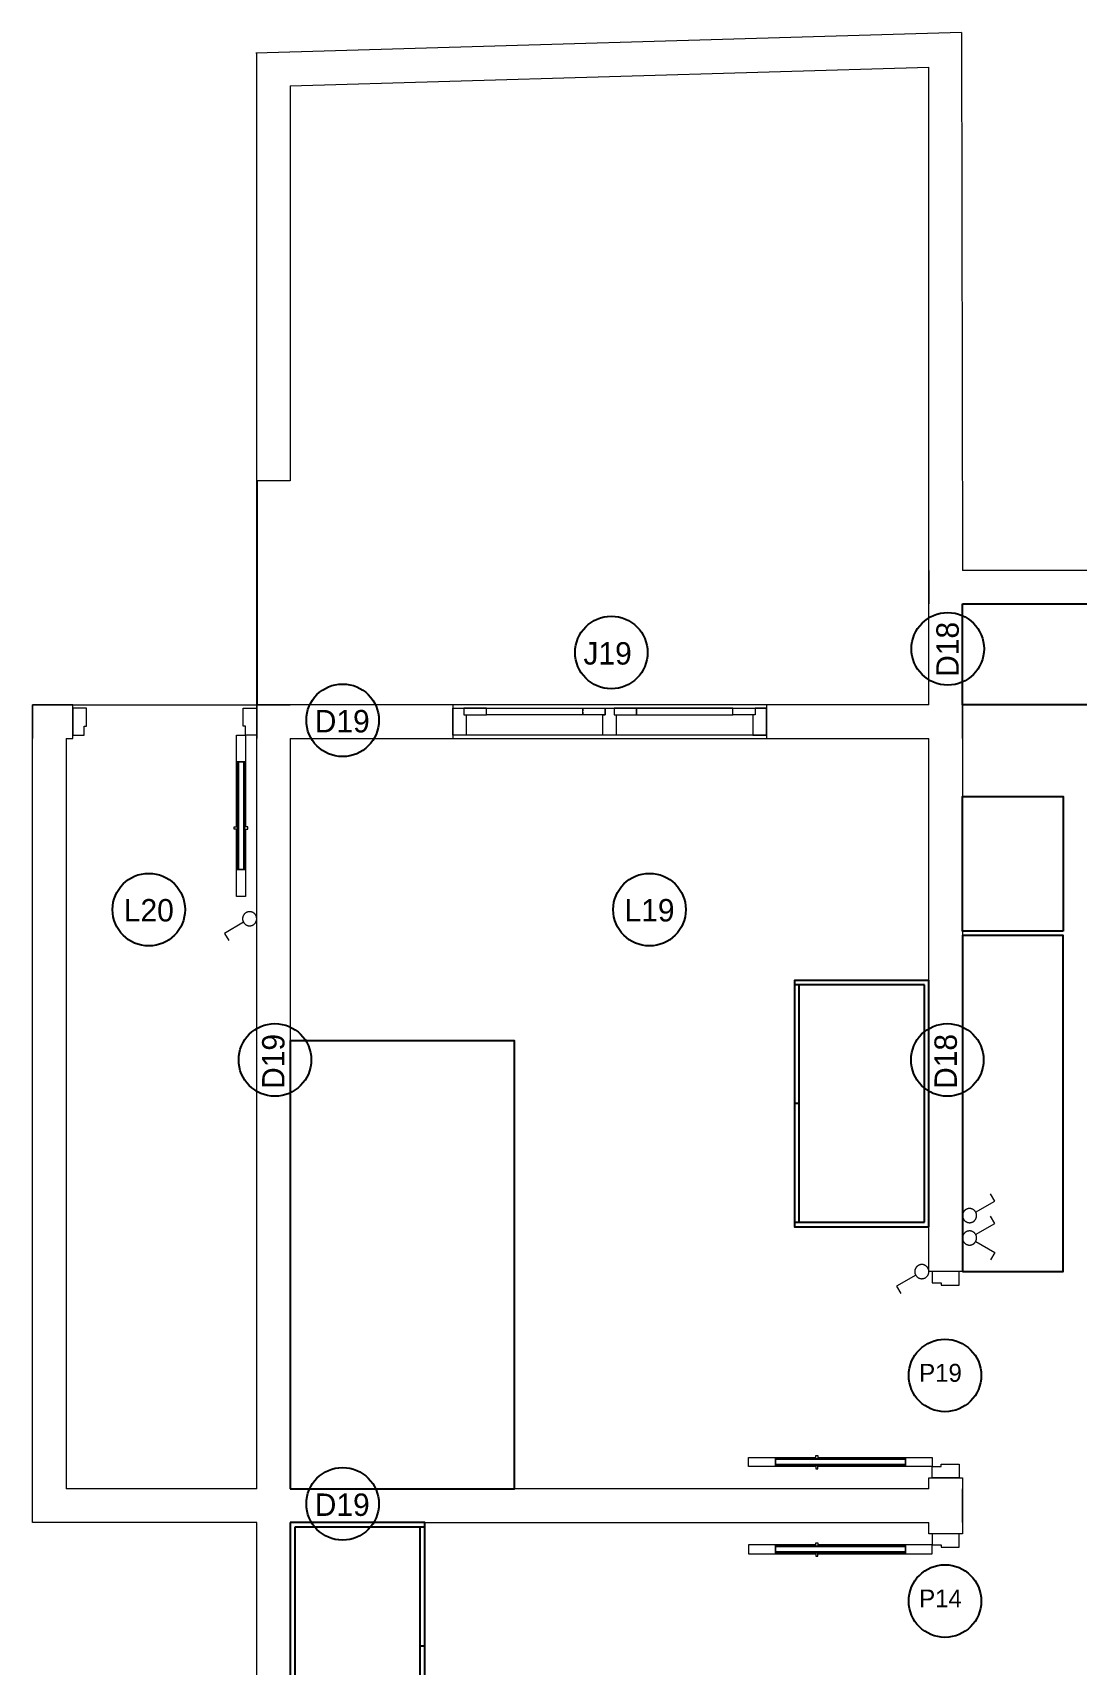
# Model space of a CAD drawing. Header units: metres. Extents: x 0 to 2861, y -1 to 1496.
# Drawn here: x 17.37 to 22.04, y 7.46 to 14.75 of the extents above; entities that cross this region are included whole.
import ezdxf

# ---------------------------------------------------------------- set-up
doc = ezdxf.new("R2010")
doc.units = ezdxf.units.M
for name, color, linetype, lineweight in [('#SAKLAR', 4, 'Continuous', 20), ('ARS-KUSEN', 25, 'Continuous', 9), ('ARS_DINDING', 1, 'Continuous', 15)]:
    doc.layers.add(name, color=color, linetype=linetype, lineweight=lineweight)
for name, color, linetype in [('ARS-FURNITURE', 252, 'Continuous'), ('Default', 18, 'Continuous'), ('TEKS', 7, 'Continuous')]:
    doc.layers.add(name, color=color, linetype=linetype)

# ---------------------------------------------------------------- blocks, each defined once
blk = doc.blocks.new('LEMARI BAJU 2')
at = {"layer": 'ARS-FURNITURE'}
blk.add_lwpolyline([(-86.58, -58), (23.42, -58), (23.42, 2), (-86.58, 2)], close=True, dxfattribs=at)
for points in [[(-84.58, 2), (-84.58, -56)], [(21.42, 0), (-84.58, 0)], [(-31.58, 0), (-31.58, 2)], [(21.42, -56), (21.42, 2)], [(-84.58, -56), (21.42, -56)]]:
    blk.add_lwpolyline(points, dxfattribs=at)

msp = doc.modelspace()

# ---------------------------------------------------------------- linework, layer by layer
at = {"layer": '#SAKLAR'}
for points in [[(18.3432, 10.8265), (18.3421, 10.8265), (18.341, 10.8265), (18.3399, 10.8264), (18.3388, 10.8262), (18.3378, 10.8261), (18.3367, 10.8259), (18.3356, 10.8256), (18.3346, 10.8253), (18.3335, 10.825), (18.3325, 10.8247), (18.3315, 10.8243), (18.3304, 10.8238), (18.3295, 10.8234), (18.3285, 10.8229), (18.3275, 10.8223), (18.3266, 10.8218), (18.3257, 10.8212), (18.3248, 10.8206), (18.3239, 10.8199), (18.323, 10.8192), (18.3222, 10.8185), (18.3214, 10.8178), (18.3206, 10.817), (18.3199, 10.8162), (18.3192, 10.8154), (18.3185, 10.8145), (18.3178, 10.8136), (18.3172, 10.8128), (18.3166, 10.8118), (18.316, 10.8109), (18.3155, 10.8099), (18.315, 10.809), (18.3145, 10.808), (18.3141, 10.807), (18.3137, 10.806), (18.3133, 10.8049), (18.313, 10.8039), (18.3127, 10.8028), (18.3124, 10.8018), (18.3122, 10.8007), (18.312, 10.7996), (18.3119, 10.7985), (18.3118, 10.7974), (18.3117, 10.7963), (18.3117, 10.7952), (18.3117, 10.7941), (18.3118, 10.793), (18.3118, 10.792), (18.312, 10.7909), (18.3121, 10.7898), (18.3123, 10.7887), (18.3126, 10.7876), (18.3128, 10.7866), (18.3132, 10.7855), (18.3135, 10.7845), (18.3139, 10.7835), (18.3143, 10.7824), (18.3148, 10.7815), (18.3152, 10.7805), (18.3158, 10.7795), (18.3163, 10.7786), (18.3169, 10.7776), (18.3175, 10.7767), (18.3182, 10.7759), (18.3189, 10.775), (18.3196, 10.7742), (18.3203, 10.7734), (18.3211, 10.7726), (18.3219, 10.7718), (18.3227, 10.7711), (18.3235, 10.7704), (18.3244, 10.7697), (18.3253, 10.7691), (18.3262, 10.7685), (18.3271, 10.7679), (18.3281, 10.7673), (18.329, 10.7668), (18.33, 10.7664), (18.331, 10.7659), (18.332, 10.7655), (18.3331, 10.7651), (18.3341, 10.7648), (18.3352, 10.7645), (18.3362, 10.7642), (18.3373, 10.764), (18.3384, 10.7638), (18.3395, 10.7637), (18.3406, 10.7636), (18.3416, 10.7635), (18.3427, 10.7635), (18.3438, 10.7635), (18.3449, 10.7635), (18.346, 10.7636), (18.3471, 10.7637), (18.3482, 10.7638), (18.3493, 10.764), (18.3503, 10.7643), (18.3514, 10.7645), (18.3525, 10.7648), (18.3535, 10.7652), (18.3545, 10.7655), (18.3555, 10.7659), (18.3565, 10.7664), (18.3575, 10.7669), (18.3585, 10.7674), (18.3595, 10.7679), (18.3604, 10.7685), (18.3613, 10.7691), (18.3622, 10.7698), (18.363, 10.7704), (18.3639, 10.7711), (18.3647, 10.7719), (18.3655, 10.7726), (18.3663, 10.7734), (18.367, 10.7742), (18.3677, 10.7751), (18.3684, 10.7759), (18.369, 10.7768), (18.3696, 10.7777), (18.3702, 10.7786), (18.3708, 10.7796), (18.3713, 10.7805), (18.3718, 10.7815), (18.3722, 10.7825), (18.3726, 10.7835), (18.373, 10.7846), (18.3734, 10.7856), (18.3737, 10.7867), (18.3739, 10.7877), (18.3742, 10.7888), (18.3744, 10.7899), (18.3745, 10.7909), (18.3747, 10.792), (18.3747, 10.7931), (18.3748, 10.7942), (18.3748, 10.7953), (18.3748, 10.7964), (18.3747, 10.7975), (18.3746, 10.7986), (18.3745, 10.7997), (18.3743, 10.8008), (18.3741, 10.8018), (18.3738, 10.8029), (18.3735, 10.804), (18.3732, 10.805), (18.3728, 10.806), (18.3724, 10.807), (18.372, 10.8081), (18.3715, 10.809), (18.371, 10.81), (18.3705, 10.811), (18.3699, 10.8119), (18.3693, 10.8128), (18.3687, 10.8137), (18.368, 10.8146), (18.3673, 10.8154), (18.3666, 10.8162), (18.3658, 10.817), (18.365, 10.8178), (18.3642, 10.8186), (18.3634, 10.8193), (18.3626, 10.82), (18.3617, 10.8206), (18.3608, 10.8212), (18.3599, 10.8218), (18.3589, 10.8224), (18.358, 10.8229), (18.357, 10.8234), (18.356, 10.8239), (18.355, 10.8243), (18.3539, 10.8247), (18.3529, 10.825), (18.3519, 10.8254), (18.3508, 10.8256), (18.3497, 10.8259), (18.3487, 10.8261), (18.3476, 10.8263), (18.3465, 10.8264), (18.3454, 10.8265), (18.3443, 10.8265)], [(21.5564, 9.4385), (21.5575, 9.4385), (21.5586, 9.4385), (21.5597, 9.4386), (21.5608, 9.4388), (21.5618, 9.4389), (21.5629, 9.4391), (21.564, 9.4394), (21.565, 9.4397), (21.5661, 9.44), (21.5671, 9.4403), (21.5681, 9.4407), (21.5691, 9.4412), (21.5701, 9.4416), (21.5711, 9.4421), (21.5721, 9.4427), (21.573, 9.4432), (21.5739, 9.4438), (21.5748, 9.4444), (21.5757, 9.4451), (21.5766, 9.4458), (21.5774, 9.4465), (21.5782, 9.4472), (21.579, 9.448), (21.5797, 9.4488), (21.5804, 9.4496), (21.5811, 9.4505), (21.5818, 9.4514), (21.5824, 9.4522), (21.583, 9.4532), (21.5836, 9.4541), (21.5841, 9.4551), (21.5846, 9.456), (21.5851, 9.457), (21.5855, 9.458), (21.5859, 9.459), (21.5863, 9.4601), (21.5866, 9.4611), (21.5869, 9.4622), (21.5872, 9.4632), (21.5874, 9.4643), (21.5876, 9.4654), (21.5877, 9.4665), (21.5878, 9.4676), (21.5879, 9.4687), (21.5879, 9.4698), (21.5879, 9.4709), (21.5878, 9.472), (21.5877, 9.473), (21.5876, 9.4741), (21.5875, 9.4752), (21.5873, 9.4763), (21.587, 9.4774), (21.5868, 9.4784), (21.5864, 9.4795), (21.5861, 9.4805), (21.5857, 9.4815), (21.5853, 9.4826), (21.5848, 9.4835), (21.5844, 9.4845), (21.5838, 9.4855), (21.5833, 9.4864), (21.5827, 9.4874), (21.5821, 9.4883), (21.5814, 9.4891), (21.5807, 9.49), (21.58, 9.4908), (21.5793, 9.4916), (21.5785, 9.4924), (21.5777, 9.4932), (21.5769, 9.4939), (21.5761, 9.4946), (21.5752, 9.4953), (21.5743, 9.4959), (21.5734, 9.4965), (21.5725, 9.4971), (21.5715, 9.4977), (21.5706, 9.4982), (21.5696, 9.4986), (21.5686, 9.4991), (21.5676, 9.4995), (21.5665, 9.4999), (21.5655, 9.5002), (21.5644, 9.5005), (21.5634, 9.5008), (21.5623, 9.501), (21.5612, 9.5012), (21.5601, 9.5013), (21.559, 9.5014), (21.5579, 9.5015), (21.5569, 9.5015), (21.5558, 9.5015), (21.5547, 9.5015), (21.5536, 9.5014), (21.5525, 9.5013), (21.5514, 9.5012), (21.5503, 9.501), (21.5493, 9.5007), (21.5482, 9.5005), (21.5471, 9.5002), (21.5461, 9.4998), (21.5451, 9.4995), (21.544, 9.4991), (21.543, 9.4986), (21.5421, 9.4981), (21.5411, 9.4976), (21.5401, 9.4971), (21.5392, 9.4965), (21.5383, 9.4959), (21.5374, 9.4952), (21.5366, 9.4946), (21.5357, 9.4939), (21.5349, 9.4931), (21.5341, 9.4924), (21.5333, 9.4916), (21.5326, 9.4908), (21.5319, 9.4899), (21.5312, 9.4891), (21.5306, 9.4882), (21.53, 9.4873), (21.5294, 9.4864), (21.5288, 9.4854), (21.5283, 9.4845), (21.5278, 9.4835), (21.5274, 9.4825), (21.527, 9.4815), (21.5266, 9.4804), (21.5262, 9.4794), (21.5259, 9.4783), (21.5257, 9.4773), (21.5254, 9.4762), (21.5252, 9.4751), (21.5251, 9.4741), (21.5249, 9.473), (21.5249, 9.4719), (21.5248, 9.4708), (21.5248, 9.4697), (21.5248, 9.4686), (21.5249, 9.4675), (21.525, 9.4664), (21.5251, 9.4653), (21.5253, 9.4642), (21.5255, 9.4632), (21.5258, 9.4621), (21.5261, 9.461), (21.5264, 9.46), (21.5268, 9.459), (21.5272, 9.458), (21.5276, 9.4569), (21.5281, 9.456), (21.5286, 9.455), (21.5291, 9.454), (21.5297, 9.4531), (21.5303, 9.4522), (21.5309, 9.4513), (21.5316, 9.4504), (21.5323, 9.4496), (21.533, 9.4488), (21.5338, 9.448), (21.5346, 9.4472), (21.5354, 9.4464), (21.5362, 9.4457), (21.537, 9.445), (21.5379, 9.4444), (21.5388, 9.4438), (21.5397, 9.4432), (21.5407, 9.4426), (21.5416, 9.4421), (21.5426, 9.4416), (21.5436, 9.4411), (21.5446, 9.4407), (21.5457, 9.4403), (21.5467, 9.44), (21.5477, 9.4396), (21.5488, 9.4394), (21.5499, 9.4391), (21.5509, 9.4389), (21.552, 9.4387), (21.5531, 9.4386), (21.5542, 9.4385), (21.5553, 9.4385)], [(21.5564, 9.3385), (21.5575, 9.3385), (21.5586, 9.3386), (21.5597, 9.3387), (21.5608, 9.3388), (21.5618, 9.339), (21.5629, 9.3392), (21.564, 9.3394), (21.565, 9.3397), (21.5661, 9.34), (21.5671, 9.3404), (21.5681, 9.3408), (21.5691, 9.3412), (21.5701, 9.3417), (21.5711, 9.3422), (21.5721, 9.3427), (21.573, 9.3433), (21.5739, 9.3438), (21.5748, 9.3445), (21.5757, 9.3451), (21.5766, 9.3458), (21.5774, 9.3465), (21.5782, 9.3473), (21.579, 9.3481), (21.5797, 9.3489), (21.5804, 9.3497), (21.5811, 9.3505), (21.5818, 9.3514), (21.5824, 9.3523), (21.583, 9.3532), (21.5836, 9.3541), (21.5841, 9.3551), (21.5846, 9.3561), (21.5851, 9.3571), (21.5855, 9.3581), (21.5859, 9.3591), (21.5863, 9.3601), (21.5866, 9.3612), (21.5869, 9.3622), (21.5872, 9.3633), (21.5874, 9.3644), (21.5876, 9.3654), (21.5877, 9.3665), (21.5878, 9.3676), (21.5879, 9.3687), (21.5879, 9.3698), (21.5879, 9.3709), (21.5878, 9.372), (21.5877, 9.3731), (21.5876, 9.3742), (21.5875, 9.3753), (21.5873, 9.3763), (21.587, 9.3774), (21.5868, 9.3785), (21.5864, 9.3795), (21.5861, 9.3806), (21.5857, 9.3816), (21.5853, 9.3826), (21.5848, 9.3836), (21.5844, 9.3846), (21.5838, 9.3855), (21.5833, 9.3865), (21.5827, 9.3874), (21.5821, 9.3883), (21.5814, 9.3892), (21.5807, 9.39), (21.58, 9.3909), (21.5793, 9.3917), (21.5785, 9.3925), (21.5777, 9.3932), (21.5769, 9.394), (21.5761, 9.3947), (21.5752, 9.3953), (21.5743, 9.396), (21.5734, 9.3966), (21.5725, 9.3972), (21.5715, 9.3977), (21.5706, 9.3982), (21.5696, 9.3987), (21.5686, 9.3991), (21.5676, 9.3995), (21.5665, 9.3999), (21.5655, 9.4002), (21.5644, 9.4005), (21.5634, 9.4008), (21.5623, 9.401), (21.5612, 9.4012), (21.5601, 9.4014), (21.559, 9.4015), (21.5579, 9.4015), (21.5569, 9.4016), (21.5558, 9.4016), (21.5547, 9.4015), (21.5536, 9.4015), (21.5525, 9.4014), (21.5514, 9.4012), (21.5503, 9.401), (21.5493, 9.4008), (21.5482, 9.4005), (21.5471, 9.4002), (21.5461, 9.3999), (21.5451, 9.3995), (21.544, 9.3991), (21.543, 9.3986), (21.5421, 9.3982), (21.5411, 9.3977), (21.5401, 9.3971), (21.5392, 9.3965), (21.5383, 9.3959), (21.5374, 9.3953), (21.5366, 9.3946), (21.5357, 9.3939), (21.5349, 9.3932), (21.5341, 9.3924), (21.5333, 9.3916), (21.5326, 9.3908), (21.5319, 9.39), (21.5312, 9.3891), (21.5306, 9.3882), (21.53, 9.3873), (21.5294, 9.3864), (21.5288, 9.3855), (21.5283, 9.3845), (21.5278, 9.3835), (21.5274, 9.3825), (21.527, 9.3815), (21.5266, 9.3805), (21.5262, 9.3794), (21.5259, 9.3784), (21.5257, 9.3773), (21.5254, 9.3763), (21.5252, 9.3752), (21.5251, 9.3741), (21.5249, 9.373), (21.5249, 9.3719), (21.5248, 9.3708), (21.5248, 9.3697), (21.5248, 9.3686), (21.5249, 9.3675), (21.525, 9.3664), (21.5251, 9.3654), (21.5253, 9.3643), (21.5255, 9.3632), (21.5258, 9.3621), (21.5261, 9.3611), (21.5264, 9.36), (21.5268, 9.359), (21.5272, 9.358), (21.5276, 9.357), (21.5281, 9.356), (21.5286, 9.355), (21.5291, 9.3541), (21.5297, 9.3531), (21.5303, 9.3522), (21.5309, 9.3513), (21.5316, 9.3505), (21.5323, 9.3496), (21.533, 9.3488), (21.5338, 9.348), (21.5346, 9.3472), (21.5354, 9.3465), (21.5362, 9.3458), (21.537, 9.3451), (21.5379, 9.3444), (21.5388, 9.3438), (21.5397, 9.3432), (21.5407, 9.3427), (21.5416, 9.3421), (21.5426, 9.3416), (21.5436, 9.3412), (21.5446, 9.3407), (21.5457, 9.3404), (21.5467, 9.34), (21.5477, 9.3397), (21.5488, 9.3394), (21.5499, 9.3392), (21.5509, 9.339), (21.552, 9.3388), (21.5531, 9.3387), (21.5542, 9.3386), (21.5553, 9.3385)], [(21.3432, 9.2515), (21.3421, 9.2515), (21.341, 9.2515), (21.3399, 9.2514), (21.3388, 9.2512), (21.3378, 9.2511), (21.3367, 9.2509), (21.3356, 9.2506), (21.3346, 9.2503), (21.3335, 9.25), (21.3325, 9.2497), (21.3315, 9.2493), (21.3304, 9.2488), (21.3295, 9.2484), (21.3285, 9.2479), (21.3275, 9.2473), (21.3266, 9.2468), (21.3257, 9.2462), (21.3248, 9.2456), (21.3239, 9.2449), (21.323, 9.2442), (21.3222, 9.2435), (21.3214, 9.2428), (21.3206, 9.242), (21.3199, 9.2412), (21.3192, 9.2404), (21.3185, 9.2395), (21.3178, 9.2386), (21.3172, 9.2378), (21.3166, 9.2368), (21.316, 9.2359), (21.3155, 9.2349), (21.315, 9.234), (21.3145, 9.233), (21.3141, 9.232), (21.3137, 9.231), (21.3133, 9.2299), (21.313, 9.2289), (21.3127, 9.2278), (21.3124, 9.2268), (21.3122, 9.2257), (21.312, 9.2246), (21.3119, 9.2235), (21.3118, 9.2224), (21.3117, 9.2213), (21.3117, 9.2202), (21.3117, 9.2191), (21.3118, 9.218), (21.3118, 9.217), (21.312, 9.2159), (21.3121, 9.2148), (21.3123, 9.2137), (21.3126, 9.2126), (21.3128, 9.2116), (21.3132, 9.2105), (21.3135, 9.2095), (21.3139, 9.2085), (21.3143, 9.2074), (21.3148, 9.2065), (21.3152, 9.2055), (21.3158, 9.2045), (21.3163, 9.2036), (21.3169, 9.2026), (21.3175, 9.2017), (21.3182, 9.2009), (21.3189, 9.2), (21.3196, 9.1992), (21.3203, 9.1984), (21.3211, 9.1976), (21.3219, 9.1968), (21.3227, 9.1961), (21.3235, 9.1954), (21.3244, 9.1947), (21.3253, 9.1941), (21.3262, 9.1935), (21.3271, 9.1929), (21.3281, 9.1923), (21.329, 9.1918), (21.33, 9.1914), (21.331, 9.1909), (21.332, 9.1905), (21.3331, 9.1901), (21.3341, 9.1898), (21.3352, 9.1895), (21.3362, 9.1892), (21.3373, 9.189), (21.3384, 9.1888), (21.3395, 9.1887), (21.3406, 9.1886), (21.3416, 9.1885), (21.3427, 9.1885), (21.3438, 9.1885), (21.3449, 9.1885), (21.346, 9.1886), (21.3471, 9.1887), (21.3482, 9.1888), (21.3493, 9.189), (21.3503, 9.1893), (21.3514, 9.1895), (21.3525, 9.1898), (21.3535, 9.1902), (21.3545, 9.1905), (21.3555, 9.1909), (21.3565, 9.1914), (21.3575, 9.1919), (21.3585, 9.1924), (21.3595, 9.1929), (21.3604, 9.1935), (21.3613, 9.1941), (21.3622, 9.1948), (21.363, 9.1954), (21.3639, 9.1961), (21.3647, 9.1969), (21.3655, 9.1976), (21.3663, 9.1984), (21.367, 9.1992), (21.3677, 9.2001), (21.3684, 9.2009), (21.369, 9.2018), (21.3696, 9.2027), (21.3702, 9.2036), (21.3708, 9.2046), (21.3713, 9.2055), (21.3718, 9.2065), (21.3722, 9.2075), (21.3726, 9.2085), (21.373, 9.2096), (21.3734, 9.2106), (21.3737, 9.2117), (21.3739, 9.2127), (21.3742, 9.2138), (21.3744, 9.2149), (21.3745, 9.2159), (21.3747, 9.217), (21.3747, 9.2181), (21.3748, 9.2192), (21.3748, 9.2203), (21.3748, 9.2214), (21.3747, 9.2225), (21.3746, 9.2236), (21.3745, 9.2247), (21.3743, 9.2258), (21.3741, 9.2268), (21.3738, 9.2279), (21.3735, 9.229), (21.3732, 9.23), (21.3728, 9.231), (21.3724, 9.232), (21.372, 9.2331), (21.3715, 9.234), (21.371, 9.235), (21.3705, 9.236), (21.3699, 9.2369), (21.3693, 9.2378), (21.3687, 9.2387), (21.368, 9.2396), (21.3673, 9.2404), (21.3666, 9.2412), (21.3658, 9.242), (21.365, 9.2428), (21.3642, 9.2436), (21.3634, 9.2443), (21.3626, 9.245), (21.3617, 9.2456), (21.3608, 9.2462), (21.3599, 9.2468), (21.3589, 9.2474), (21.358, 9.2479), (21.357, 9.2484), (21.356, 9.2489), (21.355, 9.2493), (21.3539, 9.2497), (21.3529, 9.25), (21.3519, 9.2504), (21.3508, 9.2506), (21.3497, 9.2509), (21.3487, 9.2511), (21.3476, 9.2513), (21.3465, 9.2514), (21.3454, 9.2515), (21.3443, 9.2515)]]:
    msp.add_lwpolyline(points, close=True, dxfattribs=at)
for points in [[(18.316, 10.7792), (18.2309, 10.7299)], [(18.2309, 10.7299), (18.2499, 10.6972)], [(21.6686, 9.5351), (21.6497, 9.5678)], [(21.5836, 9.4858), (21.6686, 9.5351)], [(21.5836, 9.3859), (21.6686, 9.4352)], [(21.6686, 9.4352), (21.6497, 9.4678)], [(21.5837, 9.3543), (21.6688, 9.3052)], [(21.6688, 9.3052), (21.6499, 9.2725)], [(21.316, 9.2042), (21.2309, 9.1549)], [(21.2309, 9.1549), (21.2499, 9.1222)]]:
    msp.add_lwpolyline(points, dxfattribs=at)
at = {"layer": 'ARS-FURNITURE'}
for points in [[(21.5248, 12.2), (22.7248, 12.2), (22.7248, 11.75), (21.5248, 11.75)], [(21.9748, 10.74), (21.5248, 10.74), (21.5248, 11.34), (21.9748, 11.34)], [(21.5248, 9.22), (21.9748, 9.22), (21.9748, 10.72), (21.5248, 10.72)], [(18.5248, 8.25), (19.5248, 8.25), (19.5248, 10.25), (18.5248, 10.25)]]:
    msp.add_lwpolyline(points, close=True, dxfattribs=at)
at = {"layer": 'ARS-KUSEN'}
for points in [[(17.5548, 11.615), (17.6048, 11.615), (17.6048, 11.655), (17.6148, 11.655), (17.6148, 11.735), (17.5548, 11.735)], [(18.3748, 11.615), (18.3248, 11.615), (18.3248, 11.655), (18.3148, 11.655), (18.3148, 11.735), (18.3748, 11.735)], [(19.2498, 11.735), (19.2998, 11.735), (19.2998, 11.705), (19.3098, 11.705), (19.3098, 11.615), (19.2498, 11.615)], [(20.6498, 11.615), (19.2498, 11.615), (19.2498, 11.735), (20.6498, 11.735)], [(19.3998, 11.7175), (19.3998, 11.735), (19.2998, 11.735), (19.2998, 11.705), (19.3998, 11.705)], [(19.8298, 11.7175), (19.8298, 11.735), (19.9298, 11.735), (19.9298, 11.705), (19.8298, 11.705)], [(19.9298, 11.735), (19.9698, 11.735), (19.9698, 11.705), (19.9798, 11.705), (19.9798, 11.615), (19.9198, 11.615), (19.9198, 11.705), (19.9298, 11.705)], [(20.0698, 11.7175), (20.0698, 11.735), (19.9698, 11.735), (19.9698, 11.705), (20.0698, 11.705)], [(20.6498, 11.735), (20.5998, 11.735), (20.5998, 11.705), (20.5898, 11.705), (20.5898, 11.615), (20.6498, 11.615)], [(18.3248, 11.615), (18.3248, 11.495), (18.2848, 11.495), (18.2848, 11.615)], [(18.2898, 11.205), (18.2898, 11.195), (18.2748, 11.195), (18.2748, 11.205)], [(18.3198, 11.205), (18.3198, 11.195), (18.3348, 11.195), (18.3348, 11.205)], [(18.3248, 11.015), (18.3248, 10.895), (18.2848, 10.895), (18.2848, 11.015)], [(21.3898, 9.22), (21.3898, 9.17), (21.4298, 9.17), (21.4298, 9.16), (21.5098, 9.16), (21.5098, 9.22)], [(20.6898, 8.35), (20.5698, 8.35), (20.5698, 8.39), (20.6898, 8.39)], [(20.8798, 8.385), (20.8698, 8.385), (20.8698, 8.4), (20.8798, 8.4)], [(21.3898, 8.35), (21.2698, 8.35), (21.2698, 8.39), (21.3898, 8.39)], [(20.8798, 8.355), (20.8698, 8.355), (20.8698, 8.34), (20.8798, 8.34)], [(21.3898, 8.3), (21.3898, 8.35), (21.4298, 8.35), (21.4298, 8.36), (21.5098, 8.36), (21.5098, 8.3)], [(21.3898, 8.05), (21.3898, 8), (21.4298, 8), (21.4298, 7.99), (21.5098, 7.99), (21.5098, 8.05)], [(20.6898, 8), (20.5698, 8), (20.5698, 7.96), (20.6898, 7.96)], [(20.8798, 7.995), (20.8698, 7.995), (20.8698, 8.01), (20.8798, 8.01)], [(20.8798, 7.965), (20.8698, 7.965), (20.8698, 7.95), (20.8798, 7.95)], [(21.3898, 8), (21.2698, 8), (21.2698, 7.96), (21.3898, 7.96)]]:
    msp.add_lwpolyline(points, close=True, dxfattribs=at)
for points in [[(19.3998, 11.7175), (19.3998, 11.735), (19.8298, 11.735), (19.8298, 11.7225)], [(20.4998, 11.7149), (20.4998, 11.735), (20.0698, 11.735), (20.0698, 11.7175)], [(20.4998, 11.7225), (20.4998, 11.735), (20.5998, 11.735), (20.5998, 11.705), (20.4998, 11.705), (20.4998, 11.7175)], [(19.8298, 11.7175), (19.8298, 11.705), (19.3998, 11.705), (19.3998, 11.7175)], [(20.0698, 11.7175), (20.0698, 11.705), (20.4998, 11.705), (20.4998, 11.7175)], [(18.2898, 11.495), (18.2898, 11.015)], [(18.2938, 11.495), (18.2938, 11.015)], [(18.3158, 11.495), (18.3158, 11.015)], [(18.3198, 11.495), (18.3198, 11.015)], [(21.2698, 8.385), (20.6898, 8.385)], [(21.2698, 8.381), (20.6898, 8.381)], [(21.2698, 8.359), (20.6898, 8.359)], [(21.2698, 8.355), (20.6898, 8.355)], [(21.2698, 7.995), (20.6898, 7.995)], [(21.2698, 7.991), (20.6898, 7.991)], [(21.2698, 7.969), (20.6898, 7.969)], [(21.2698, 7.965), (20.6898, 7.965)]]:
    msp.add_lwpolyline(points, dxfattribs=at)
at = {"layer": 'ARS-KUSEN', "color": 16}
for points in [[(18.2848, 11.205), (18.2848, 11.495), (18.3248, 11.495), (18.3248, 11.205)], [(18.3248, 11.195), (18.3248, 11.015), (18.2848, 11.015), (18.2848, 11.195)], [(20.8698, 8.35), (20.6898, 8.35), (20.6898, 8.39), (20.8698, 8.39)], [(20.8798, 8.39), (21.2698, 8.39), (21.2698, 8.35), (20.8798, 8.35)], [(20.8698, 8), (20.6898, 8), (20.6898, 7.96), (20.8698, 7.96)], [(20.8798, 7.96), (21.2698, 7.96), (21.2698, 8), (20.8798, 8)]]:
    msp.add_lwpolyline(points, dxfattribs=at)
at = {"layer": 'ARS_DINDING', "color": 251}
for points in [[(21.5204, 14.7499), (18.3704, 14.6581)], [(21.5204, 14.7499), (21.5248, 12.35)], [(18.3748, 12.75), (18.3748, 14.6582)], [(18.5248, 14.5125), (21.3748, 14.5956)], [(21.3748, 11.75), (21.3748, 14.5956)], [(18.5248, 14.5125), (18.5248, 12.75)], [(18.5248, 12.75), (18.3748, 12.75)], [(21.3748, 12.35), (21.3748, 12.2)], [(25.0248, 11.75), (25.0248, 12.35), (21.5248, 12.35)], [(21.5248, 12.2), (21.5248, 9.22), (21.3748, 9.22), (21.3748, 11.6)], [(21.5248, 12.2), (24.8748, 12.2)], [(17.5248, 11.6), (17.5548, 11.6), (17.5548, 11.75), (17.3748, 11.75), (17.3748, 11.6)], [(18.3748, 8.1), (17.3748, 8.1), (17.3748, 11.75), (18.3748, 11.75)], [(21.3748, 11.75), (18.3748, 11.75), (18.3748, 11.6)], [(18.3748, 8.25), (18.3748, 11.75), (18.5248, 11.75)], [(19.2498, 11.75), (19.2498, 11.6)], [(20.6498, 11.75), (20.6498, 11.6)], [(21.5248, 11.6), (21.5248, 11.75)], [(17.5248, 11.6), (17.5248, 8.25)], [(18.5248, 11.6), (18.5248, 8.25)], [(18.5248, 11.6), (21.3748, 11.6)], [(18.3748, 8.25), (17.5248, 8.25)], [(21.3748, 8.25), (18.5248, 8.25)], [(21.3748, 8.25), (21.3748, 8.3), (21.5248, 8.3), (21.5248, 8.05), (21.3748, 8.05), (21.3748, 8.1)], [(21.5248, 8.1), (21.5248, 8.25)], [(18.5248, 3.975), (18.3748, 3.975), (18.3748, 8.1)], [(18.5248, 8.1), (21.3748, 8.1)], [(18.5248, 8.1), (18.5248, 4.125)]]:
    msp.add_lwpolyline(points, dxfattribs=at)
at = {"layer": 'Default'}
msp.add_lwpolyline([(18.3748, 12.75), (18.3748, 11.75)], dxfattribs=at)
at = {"layer": 'TEKS', "color": 5}
for centre in [(19.9576, 11.9835), (21.459, 11.9997), (18.7583, 11.6808), (18.4562, 10.1649), (21.4571, 10.1649), (18.7583, 8.1837)]:
    msp.add_circle(centre, 0.1619, dxfattribs=at)
at = {"layer": 'TEKS'}
for centre in [(17.8931, 10.8357), (20.128, 10.8357), (21.4467, 8.7567), (21.4467, 7.7496)]:
    msp.add_circle(centre, 0.1619, dxfattribs=at)

# ---------------------------------------------------------------- block references
at = {"layer": 'ARS-FURNITURE', "xscale": 0.01, "yscale": 0.01, "zscale": 0.01}
for p, rotation in [((20.7948, 10.2858), 89.99999999999999), ((19.1048, 7.2342), 270)]:
    msp.add_blockref('LEMARI BAJU 2', p, dxfattribs=dict(at, rotation=rotation))

# ---------------------------------------------------------------- texts
at = {"layer": 'TEKS', "char_height": 0.1, "attachment_point": 1, "rotation": 90}
for s, insert in [('D18', (21.4081, 11.8747)), ('D19', (18.3988, 10.0354)), ('D18', (21.3998, 10.0354))]:
    msp.add_mtext_dynamic_manual_height_columns(s, width=29.643153, gutter_width=1, heights=[0], dxfattribs=dict(at, insert=insert))
at = {"layer": 'TEKS', "attachment_point": 1}
for s, heights, insert, char_height in [('J19', [0], (19.8331, 12.0295), 0.1), ('D19', [0], (18.6338, 11.7268), 0.1), ('L20', [0], (17.7817, 10.8829), 0.1), ('L19', [0], (20.0166, 10.8829), 0.1), ('P19', [0.091], (21.3316, 8.8083), 0.08), ('D19', [0], (18.6338, 8.2297), 0.1), ('P14', [0.091], (21.3316, 7.8012), 0.08)]:
    msp.add_mtext_dynamic_manual_height_columns(s, width=29.643153, gutter_width=1, heights=heights, dxfattribs=dict(at, insert=insert, char_height=char_height))

doc.saveas('drawing.dxf')
